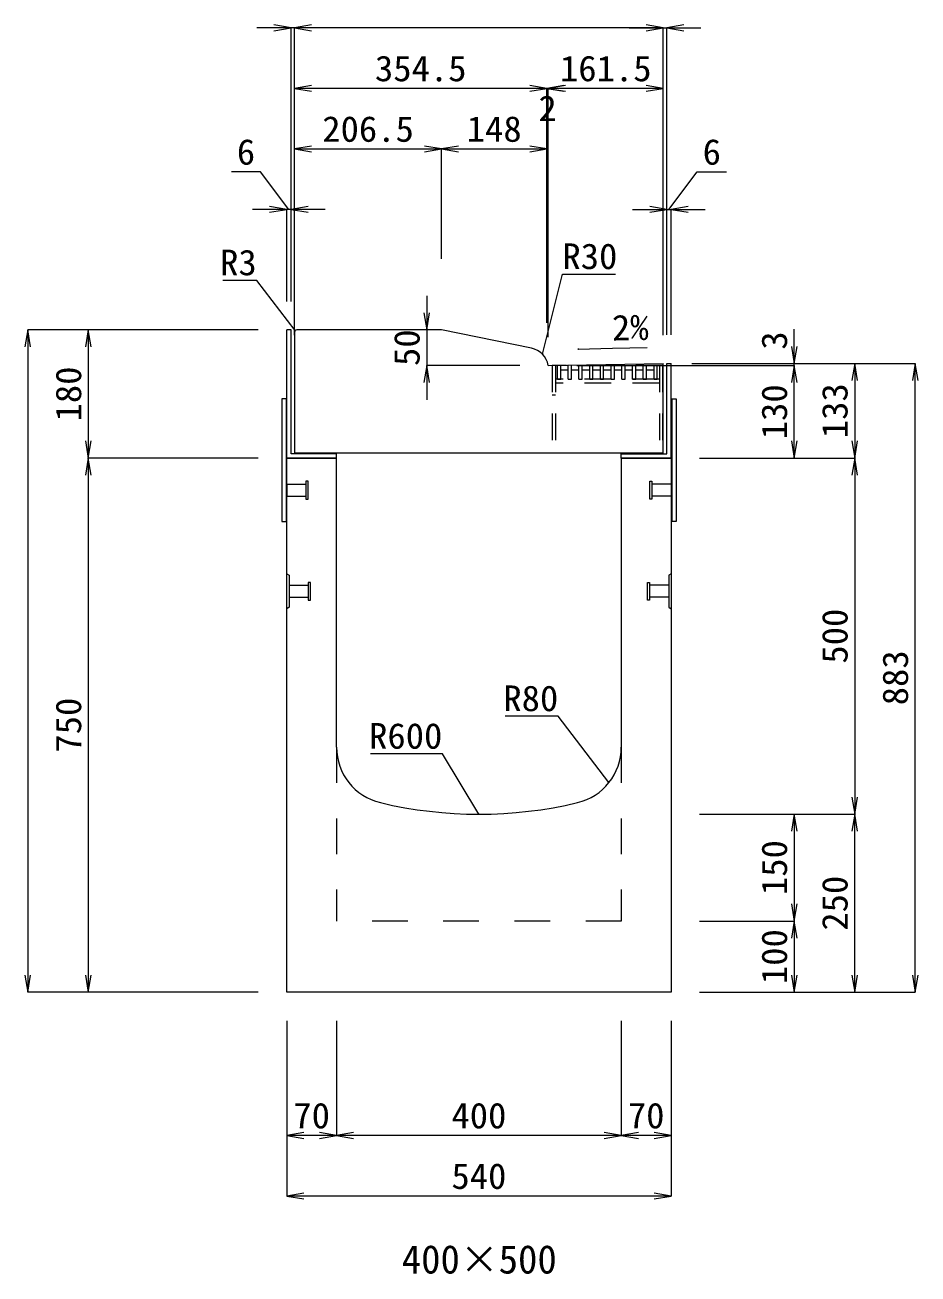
# Model space of a CAD drawing. Units: millimetres at full size. Extents: x -1809 to 57027, y -20349 to 17321.
# Drawn here: x 40180 to 41435, y 7398 to 9152 of the extents above; entities that cross this region are included whole.
import ezdxf
from ezdxf.enums import TextEntityAlignment as Align

# ---------------------------------------------------------------- set-up
doc = ezdxf.new("R2010")
doc.units = ezdxf.units.MM
doc.header["$LTSCALE"] = 50
for name, pattern in [('USER1', [2, 1, -1]), ('USER2', [1.35, 0.75, -0.6]), ('USER3', [1.35, 0.75, -0.6])]:
    doc.linetypes.add(name, pattern=pattern)
for name, color, linetype, lineweight in [('インサート', 3, 'USER2', 9), ('受枠', 3, 'Continuous', 5), ('寸法線', 7, 'Continuous', 13), ('引出線', 4, 'Continuous', 13), ('本体', 2, 'Continuous', 13), ('ｸﾞﾚｰﾁﾝｸﾞ', 7, 'USER3', 9)]:
    doc.layers.add(name, color=color, linetype=linetype, lineweight=lineweight)
doc.layers.add('文字', color=7, linetype='Continuous')
doc.styles.add('ＭＳ 明朝', font='')
doc.styles.get('ＭＳ 明朝').set_extended_font_data('MS Mincho')

# ---------------------------------------------------------------- blocks, each defined once
blk = doc.blocks.new('open_arrow')
at = {"color": 0, "linetype": 'Continuous', "lineweight": -2}
blk.add_lwpolyline([(7.5, 1.25), (0, 0), (7.5, -1.25)], dxfattribs=at)

msp = doc.modelspace()

# ---------------------------------------------------------------- linework, layer by layer
at = {"layer": 'インサート'}
for p, q in [((40548.24, 8507.19), (40575.24, 8507.19)), ((40548.24, 8507.19), (40548.24, 8490.19)), ((40578.24, 8511.19), (40575.24, 8511.19)), ((40575.24, 8511.19), (40575.24, 8486.19)), ((40578.24, 8486.19), (40578.24, 8511.19)), ((41058.24, 8511.19), (41061.24, 8511.19)), ((41058.24, 8486.19), (41058.24, 8511.19)), ((41061.24, 8511.19), (41061.24, 8486.19)), ((41088.24, 8507.19), (41061.24, 8507.19)), ((41088.24, 8507.19), (41088.24, 8490.19)), ((40548.24, 8490.19), (40575.24, 8490.19)), ((41088.24, 8490.19), (41061.24, 8490.19)), ((40575.24, 8486.19), (40578.24, 8486.19)), ((41061.24, 8486.19), (41058.24, 8486.19)), ((40581.44, 8369.19), (40578.44, 8369.19)), ((40578.44, 8369.19), (40578.44, 8344.19)), ((40581.44, 8344.19), (40581.44, 8369.19)), ((41055.04, 8369.19), (41058.04, 8369.19)), ((41055.04, 8344.19), (41055.04, 8369.19)), ((41058.04, 8369.19), (41058.04, 8344.19)), ((40551.44, 8365.19), (40578.44, 8365.19)), ((40551.44, 8365.19), (40551.44, 8348.19)), ((40551.44, 8348.19), (40578.44, 8348.19)), ((41085.04, 8365.19), (41058.04, 8365.19)), ((41085.04, 8348.19), (41058.04, 8348.19)), ((41085.04, 8365.19), (41085.04, 8348.19)), ((40578.44, 8344.19), (40581.44, 8344.19)), ((41058.04, 8344.19), (41055.04, 8344.19))]:
    msp.add_line(p, q, dxfattribs=at)
at = {"layer": '受枠'}
for p, q in [((40554.24, 8723.69), (40548.24, 8723.69)), ((40548.24, 8543.69), (40548.24, 8723.69)), ((40554.24, 8549.69), (40554.24, 8723.69)), ((41082.24, 8549.69), (41082.24, 8676.69)), ((41082.24, 8676.69), (41088.24, 8676.69)), ((41088.24, 8543.69), (41088.24, 8676.69)), ((40541.24, 8626.69), (40541.24, 8454.69)), ((40547.24, 8626.69), (40541.24, 8626.69)), ((40547.24, 8626.69), (40547.24, 8454.69)), ((41089.24, 8626.69), (41089.24, 8454.69)), ((41089.24, 8626.69), (41095.24, 8626.69)), ((41095.24, 8626.69), (41095.24, 8454.69)), ((40618.24, 8543.69), (40548.24, 8543.69)), ((40618.24, 8549.69), (40554.24, 8549.69)), ((40618.24, 8543.69), (40618.24, 8549.69)), ((41018.24, 8543.69), (41018.24, 8549.69)), ((41018.24, 8549.69), (41082.24, 8549.69)), ((41088.24, 8543.69), (41018.24, 8543.69)), ((40541.24, 8454.69), (40547.24, 8454.69)), ((41095.24, 8454.69), (41089.24, 8454.69))]:
    msp.add_line(p, q, dxfattribs=at)
at = {"layer": '寸法線'}
for p, q in [((40607.24, 9147.81), (40506.24, 9147.81)), ((40554.24, 8763.69), (40554.24, 9147.81)), ((41077.24, 9147.81), (40559.24, 9147.81)), ((40559.24, 8716.48), (40559.24, 9147.81)), ((40559.24, 8716.48), (40559.24, 9147.81)), ((41029.24, 9147.81), (41130.24, 9147.81)), ((41077.24, 8716.5), (41077.24, 9147.81)), ((41077.24, 8716.5), (41077.24, 9147.81)), ((41082.24, 8716.69), (41082.24, 9147.81)), ((40961.74, 9062.81), (40559.24, 9062.81)), ((40559.24, 8716.48), (40559.24, 9062.81)), ((40963.67, 9062.81), (40865.74, 9062.81)), ((40913.74, 8733.69), (40913.74, 9062.81)), ((40913.74, 8733.69), (40913.74, 9062.81)), ((41077.24, 9062.81), (40915.67, 9062.81)), ((40915.67, 8713.69), (40915.67, 9062.81)), ((40915.67, 8713.69), (40915.67, 9062.81)), ((41077.24, 8716.5), (41077.24, 9062.81)), ((40559.24, 8977.81), (40765.74, 8977.81)), ((40559.24, 8823.69), (40559.24, 8977.81)), ((40765.74, 8823.69), (40765.74, 8977.81)), ((40765.74, 8977.81), (40913.74, 8977.81)), ((40765.74, 8823.69), (40765.74, 8977.81)), ((40913.74, 8793.69), (40913.74, 8977.81)), ((40511.6, 8945.61), (40470.41, 8945.61)), ((40551.24, 8892.81), (40511.6, 8945.61)), ((41085.24, 8892.81), (41124.88, 8945.61)), ((41124.88, 8945.61), (41166.07, 8945.61)), ((40602.24, 8892.81), (40500.24, 8892.81)), ((40548.24, 8763.69), (40548.24, 8892.81)), ((40554.24, 8763.69), (40554.24, 8892.81)), ((41034.24, 8892.81), (41136.24, 8892.81)), ((41082.24, 8716.69), (41082.24, 8892.81)), ((41088.24, 8716.69), (41088.24, 8892.81)), ((40744.93, 8771.69), (40744.93, 8625.69)), ((40184.46, 8723.69), (40184.46, 7793.69)), ((40508.24, 8723.69), (40184.46, 8723.69)), ((40269.46, 8723.69), (40269.46, 8543.69)), ((40508.24, 8723.69), (40269.46, 8723.69)), ((40744.93, 8723.69), (40725.74, 8723.69)), ((41261.18, 8625.69), (41261.18, 8724.5)), ((40875.67, 8673.69), (40744.93, 8673.69)), ((40955.67, 8673.69), (41261.18, 8673.69)), ((40955.67, 8673.69), (41261.18, 8673.69)), ((41117.24, 8676.5), (41261.18, 8676.5)), ((41128.24, 8676.69), (41346.18, 8676.69)), ((41128.24, 8676.69), (41431.18, 8676.69)), ((41261.18, 8543.69), (41261.18, 8673.69)), ((41346.18, 8676.69), (41346.18, 8543.69)), ((41431.18, 7793.69), (41431.18, 8676.69)), ((40508.24, 8543.69), (40269.46, 8543.69)), ((40269.46, 8543.69), (40269.46, 7793.69)), ((40508.24, 8543.69), (40269.46, 8543.69)), ((41128.24, 8543.69), (41346.18, 8543.69)), ((41128.24, 8543.69), (41346.18, 8543.69)), ((41128.24, 8543.69), (41261.18, 8543.69)), ((41346.18, 8543.69), (41346.18, 8043.69)), ((41128.24, 8043.69), (41346.18, 8043.69)), ((41128.24, 8043.69), (41261.18, 8043.69)), ((41128.24, 8043.69), (41346.18, 8043.69)), ((41261.18, 8043.69), (41261.18, 7893.69)), ((41346.18, 7793.69), (41346.18, 8043.69)), ((41128.24, 7893.69), (41261.18, 7893.69)), ((41128.24, 7893.69), (41261.18, 7893.69)), ((41261.18, 7893.69), (41261.18, 7793.69)), ((40508.24, 7793.69), (40184.46, 7793.69)), ((40508.24, 7793.69), (40269.46, 7793.69)), ((41128.24, 7793.69), (41261.18, 7793.69)), ((41128.24, 7793.69), (41346.18, 7793.69)), ((41128.24, 7793.69), (41431.18, 7793.69)), ((40548.24, 7753.69), (40548.24, 7592.54)), ((40548.24, 7753.69), (40548.24, 7507.54)), ((40618.24, 7753.69), (40618.24, 7592.54)), ((40618.24, 7753.69), (40618.24, 7592.54)), ((41018.24, 7753.69), (41018.24, 7592.54)), ((41018.24, 7753.69), (41018.24, 7592.54)), ((41088.24, 7753.69), (41088.24, 7592.54)), ((41088.24, 7753.69), (41088.24, 7507.54)), ((40618.24, 7592.54), (40548.24, 7592.54)), ((41018.24, 7592.54), (40618.24, 7592.54)), ((41088.24, 7592.54), (41018.24, 7592.54)), ((41088.24, 7507.54), (40548.24, 7507.54))]:
    msp.add_line(p, q, dxfattribs=at)
at = {"layer": '引出線'}
for points in [[(40560.12, 8722.81), (40506.07, 8793.18), (40458.34, 8793.18)], [(40907.65, 8689.55), (40935.55, 8801.89), (41010.23, 8801.89)], [(40957, 8696.84), (41005.74, 8697.82), (41054.49, 8698.79)], [(41001, 8088.11), (40929.74, 8181.22), (40855.07, 8181.22)], [(40818.24, 8043.69), (40766.88, 8128.44), (40665.87, 8128.44)]]:
    msp.add_lwpolyline(points, dxfattribs=at)
at = {"layer": '本体', "lineweight": 20}
for p, q in [((40559.24, 8720.69), (40559.24, 8550.69)), ((40765.74, 8723.69), (40562.24, 8723.69)), ((40892.05, 8698.09), (40765.74, 8723.69)), ((40915.67, 8673.69), (41077.24, 8676.5)), ((41077.24, 8550.69), (41077.24, 8676.5)), ((41077.24, 8550.69), (40559.24, 8550.69))]:
    msp.add_line(p, q, dxfattribs=at)
at = {"layer": '本体'}
for p, q in [((40548.24, 7793.69), (40548.24, 8543.69)), ((40548.24, 8543.69), (40618.24, 8543.69)), ((40618.24, 8137.73), (40618.24, 8543.69)), ((41018.24, 8543.69), (41018.24, 8137.73)), ((41018.24, 8543.69), (41088.24, 8543.69)), ((41088.24, 8543.69), (41088.24, 7793.69)), ((41088.24, 7793.69), (40548.24, 7793.69))]:
    msp.add_line(p, q, dxfattribs=at)
at = {"layer": '本体', "lineweight": 9}
for p, q in [((40548.24, 8381.19), (40551.44, 8379.19)), ((40551.44, 8379.19), (40551.44, 8334.19)), ((41088.24, 8381.19), (41085.04, 8379.19)), ((41085.04, 8379.19), (41085.04, 8334.19)), ((40551.44, 8334.19), (40548.24, 8332.19)), ((41085.04, 8334.19), (41088.24, 8332.19))]:
    msp.add_line(p, q, dxfattribs=at)
at = {"layer": '本体', "linetype": 'USER1', "lineweight": 15}
for p, q in [((40618.24, 8137.73), (40618.24, 7893.69)), ((41018.24, 8137.73), (41018.24, 7893.69)), ((41018.24, 7893.69), (40618.24, 7893.69))]:
    msp.add_line(p, q, dxfattribs=at)
at = {"layer": '本体', "lineweight": 20}
for centre, radius, start, end in [((40562.24, 8720.69), 3, 90, 180), ((40886.09, 8668.69), 30, 9.60388, 78.54131)]:
    msp.add_arc(centre, radius, start, end, dxfattribs=at)
at = {"layer": '本体'}
for centre, radius, start, end in [((40698.24, 8137.73), 80, 180, 256.65764), ((40938.24, 8137.73), 80, 283.34236, 0), ((40818.24, 8643.69), 600, 256.65764, 283.34236)]:
    msp.add_arc(centre, radius, start, end, dxfattribs=at)
at = {"layer": 'ｸﾞﾚｰﾁﾝｸﾞ'}
for p, q in [((40921.24, 8673.69), (40921.24, 8550.69)), ((41076.24, 8673.69), (40921.24, 8673.69)), ((40925.74, 8673.69), (40925.74, 8550.69)), ((40928.74, 8654.69), (40928.74, 8673.69)), ((40933.2, 8667.69), (40943.8, 8667.69)), ((40933.24, 8654.69), (40933.24, 8673.69)), ((40943.8, 8654.69), (40943.8, 8673.69)), ((40948.25, 8667.69), (40958.85, 8667.69)), ((40948.3, 8654.69), (40948.3, 8673.69)), ((40958.85, 8654.69), (40958.85, 8673.69)), ((40963.31, 8667.69), (40973.91, 8667.69)), ((40963.35, 8654.69), (40963.35, 8673.69)), ((40973.91, 8654.69), (40973.91, 8673.69)), ((40978.36, 8667.69), (40988.96, 8667.69)), ((40978.41, 8654.69), (40978.41, 8673.69)), ((40988.96, 8654.69), (40988.96, 8673.69)), ((40993.42, 8667.69), (41004.02, 8667.69)), ((40993.46, 8654.69), (40993.46, 8673.69)), ((41004.02, 8654.69), (41004.02, 8673.69)), ((41008.47, 8667.69), (41019.07, 8667.69)), ((41008.52, 8654.69), (41008.52, 8673.69)), ((41019.07, 8654.69), (41019.07, 8673.69)), ((41023.53, 8667.69), (41034.13, 8667.69)), ((41023.57, 8654.69), (41023.57, 8673.69)), ((41034.13, 8654.69), (41034.13, 8673.69)), ((41038.59, 8667.69), (41049.19, 8667.69)), ((41038.63, 8654.69), (41038.63, 8673.69)), ((41049.19, 8654.69), (41049.19, 8673.69)), ((41053.69, 8654.69), (41053.69, 8673.69)), ((41053.69, 8667.69), (41064.24, 8667.69)), ((41064.24, 8654.69), (41064.24, 8673.69)), ((41068.74, 8654.69), (41068.74, 8673.69)), ((41071.74, 8673.69), (41071.74, 8550.69)), ((41076.24, 8673.69), (41076.24, 8550.69)), ((41071.74, 8654.69), (40925.74, 8654.69)), ((41071.74, 8648.69), (40925.74, 8648.69)), ((40928.74, 8654.69), (40933.24, 8654.69)), ((40943.8, 8654.69), (40948.3, 8654.69)), ((40958.85, 8654.69), (40963.35, 8654.69)), ((40973.91, 8654.69), (40978.41, 8654.69)), ((40988.96, 8654.69), (40993.46, 8654.69)), ((41004.02, 8654.69), (41008.52, 8654.69)), ((41019.07, 8654.69), (41023.57, 8654.69)), ((41034.13, 8654.69), (41038.63, 8654.69)), ((41049.19, 8654.69), (41053.69, 8654.69)), ((41064.24, 8654.69), (41068.74, 8654.69)), ((40925.74, 8632.19), (40921.24, 8632.19))]:
    msp.add_line(p, q, dxfattribs=at)

# ---------------------------------------------------------------- block references
at = {"layer": '寸法線', "xscale": 3.2, "yscale": 3.2}
for p, rotation in [((40554.24, 9147.81), 180), ((41077.24, 9147.81), 180), ((41077.24, 9147.81), 180), ((40913.74, 9062.81), 180), ((41077.24, 9062.81), 180), ((40765.74, 8977.81), 180), ((40913.74, 8977.81), 180), ((40548.24, 8892.81), 180), ((41082.24, 8892.81), 180), ((40744.93, 8723.69), 90), ((40184.46, 8723.69), 270), ((40269.46, 8723.69), 270), ((41261.18, 8676.5), 90), ((40744.93, 8673.69), 270), ((41261.18, 8673.69), 270), ((41261.18, 8673.69), 270), ((41346.18, 8676.69), 270), ((41431.18, 8676.69), 270), ((40269.46, 8543.69), 90), ((41261.18, 8543.69), 90), ((41346.18, 8543.69), 90), ((40269.46, 8543.69), 270), ((41346.18, 8543.69), 270), ((41346.18, 8043.69), 90), ((41261.18, 8043.69), 270), ((41346.18, 8043.69), 270), ((41261.18, 7893.69), 90), ((41261.18, 7893.69), 270), ((40184.46, 7793.69), 90), ((40269.46, 7793.69), 90), ((41261.18, 7793.69), 90), ((41346.18, 7793.69), 90), ((41431.18, 7793.69), 90), ((40618.24, 7592.54), 180), ((41018.24, 7592.54), 180), ((41088.24, 7592.54), 180), ((41088.24, 7507.54), 180)]:
    msp.add_blockref('open_arrow', p, dxfattribs=dict(at, rotation=rotation))
for p in [(40559.24, 9147.81), (40559.24, 9147.81), (41082.24, 9147.81), (40559.24, 9062.81), (40913.74, 9062.81), (40915.67, 9062.81), (40915.67, 9062.81), (40559.24, 8977.81), (40765.74, 8977.81), (40554.24, 8892.81), (41088.24, 8892.81), (40548.24, 7592.54), (40618.24, 7592.54), (41018.24, 7592.54), (40548.24, 7507.54)]:
    msp.add_blockref('open_arrow', p, dxfattribs=at)
at = {"layer": '引出線', "xscale": 0.16, "yscale": 0.16}
for p, rotation in [((40560.12, 8722.81), 127.5), ((40907.65, 8689.55), 76), ((40957, 8696.84), 1.1), ((41001, 8088.11), 127.4), ((40818.24, 8043.69), 121.2)]:
    msp.add_blockref('open_arrow', p, dxfattribs=dict(at, rotation=rotation))

# ---------------------------------------------------------------- texts
at = {"layer": '寸法線', "style": 'ＭＳ 明朝', "width": 1.05}
for s, p in [('354.5', (40736.49, 9090.81)), ('161.5', (40996.46, 9090.81)), ('2', (40914.71, 9034.81)), ('206.5', (40662.49, 9005.81)), ('148', (40839.74, 9005.81)), ('6', (40491.01, 8973.61)), ('6', (41145.47, 8973.61)), ('70', (40583.24, 7620.54)), ('400', (40818.24, 7620.54)), ('70', (41053.24, 7620.54)), ('540', (40818.24, 7535.54))]:
    msp.add_text(s, height=36.03, dxfattribs=at).set_placement(p, align=Align.MIDDLE_CENTER)
for s, p in [('50', (40716.93, 8698.69)), ('3', (41233.16, 8708.76)), ('180', (40241.46, 8633.69)), ('130', (41233.18, 8608.69)), ('133', (41318.18, 8610.19)), ('500', (41318.18, 8293.69)), ('883', (41403.18, 8235.19)), ('750', (40241.46, 8168.69)), ('150', (41233.18, 7968.69)), ('250', (41318.18, 7918.69)), ('100', (41233.18, 7843.69))]:
    msp.add_text(s, height=36.03, rotation=90, dxfattribs=at).set_placement(p, align=Align.MIDDLE_CENTER)
at = {"layer": '引出線', "style": 'ＭＳ 明朝', "width": 1.05}
msp.add_text('R30', height=36.03, dxfattribs=at).set_placement((40935.55, 8845.09), align=Align.TOP_LEFT)
for s, p in [('R3', (40506.07, 8836.38)), ('R80', (40929.74, 8224.42)), ('R600', (40766.88, 8171.64))]:
    msp.add_text(s, height=36.03, dxfattribs=at).set_placement(p, align=Align.TOP_RIGHT)
msp.add_text('2%', height=36.03, rotation=1.146, dxfattribs=at).set_placement((41004.81, 8744.71), align=Align.TOP_LEFT)
at = {"layer": '文字', "style": 'ＭＳ 明朝'}
msp.add_text('400×500', height=40.03, dxfattribs=at).set_placement((40818.72, 7418.72), align=Align.MIDDLE_CENTER)

doc.saveas('drawing.dxf')
